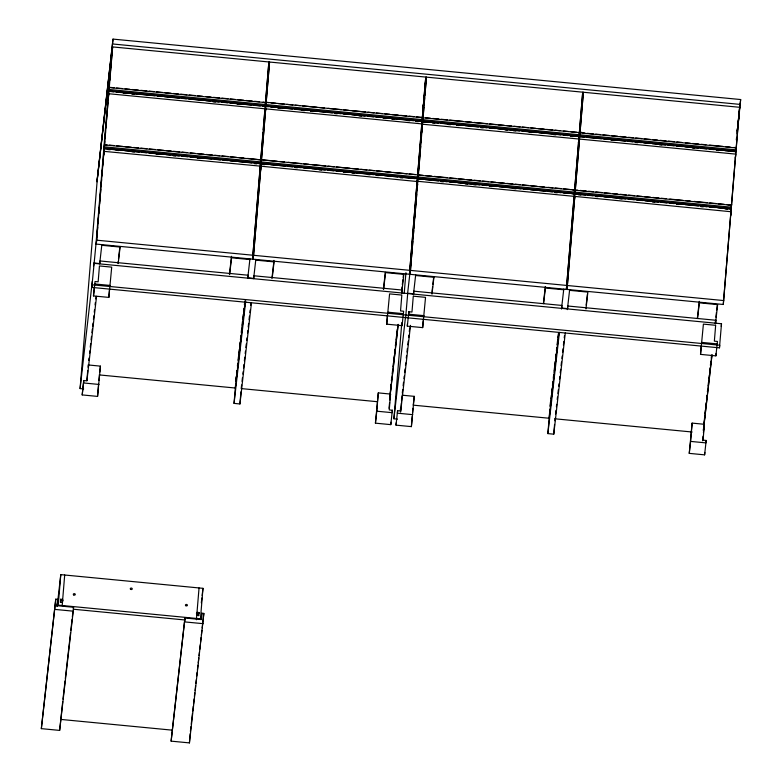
<?xml version="1.0" encoding="UTF-8"?>
<svg xmlns="http://www.w3.org/2000/svg" width="782" height="782" viewBox="0 0 782 782"><rect width="100%" height="100%" fill="white"/><g stroke="black" fill="none" stroke-linecap="round" stroke-linejoin="round"><path stroke-width="1.17" d="M104.045 151.366L260.318 166.136L252.557 259.155L262.987 132.285M247.493 158.404L260.817 159.87L104.544 144.914L104.602 144.103L104.104 149.176M260.846 159.596L265.039 108.796L108.776 93.742L108.356 97.828L108.385 97.281M263.114 102.11L265.518 102.598L109.265 87.564L112.628 46.92L268.891 61.964L265.567 102.246M260.318 166.175L260.074 168.677M417.217 181.522L260.973 166.204L253.212 259.213L269.546 62.032L425.799 77.076L421.987 121.992M417.744 174.865L261.462 159.89L265.685 108.854L421.948 123.898L421.527 127.945L421.557 127.437M265.518 102.618L265.567 101.797L265.284 104.514L109.03 89.471L109.314 86.753L109.265 87.555M422.202 119.626L265.939 104.583L269.546 62.032M417.715 175.07L422.055 121.337L265.802 106.293M417.823 181.874L417.881 181.307L574.144 196.35L566.373 289.369L582.717 92.178L426.454 77.135L424.831 95.355M418.135 177.035L574.399 192.079L574.672 189.391L574.643 190.094L418.37 175.129L418.419 174.318L417.92 179.401M422.446 117.632L422.485 116.909L422.427 117.681L266.222 102.305M422.583 124.23L578.856 139.01L574.672 189.811M579.374 132.627L423.082 117.789L423.13 116.968L422.642 122.051L426.268 122.403M574.144 196.399L573.724 200.407L573.753 199.889M583.362 92.247L579.99 132.891L736.253 147.945L736.39 146.576L739.625 107.29L583.362 92.247L567.028 289.428L574.799 196.419L731.033 211.736M726.713 204.552L731.541 205.275L575.278 190.241L575.327 189.42L575.053 192.147L731.307 207.191L723.291 304.481L409.788 274.296L407.637 293.221L413.522 293.788M578.856 139.049L578.445 143.057L578.465 142.539M579.345 132.832L579.394 132.011L579.11 134.739L422.857 119.685M735.481 157.074L735.764 154.113L579.511 139.069L575.327 189.87M731.053 211.502L730.759 214.424M731.541 205.285L731.59 204.473L731.307 207.191M736.253 147.945L736.302 147.124L731.131 209.068L717.808 207.777M103.674 154.631L103.635 155.168L104.055 151.112M259.927 169.674L259.898 170.222L259.986 169.479M264.648 112.325L264.609 112.872L264.707 112.139M260.582 169.733L260.553 170.28L260.68 169.156M265.303 112.393L265.274 112.901L265.362 112.197M416.845 184.787L416.806 185.324L417.226 181.258M417.5 184.845L417.471 185.354L417.598 184.269M422.212 127.495L422.172 128.043L422.309 126.919M574.408 199.957L574.369 200.495L574.79 196.429M579.12 142.607L579.091 143.155L579.511 139.088M730.662 215.001L730.632 215.539L730.72 214.806M735.383 157.651L735.344 158.199L735.442 157.465M41.338 728.638L55.766 599.159L57.731 599.354L57.203 605.698L73.557 607.272L73.234 611.172L59.647 730.408L41.338 728.638L55.766 599.159M60.771 574.633L58.259 605.141L200.466 618.826L202.968 588.328L60.771 574.633L57.194 606.04M60.419 602.482L60.722 599.227L62.687 599.413L62.374 602.668M62.189 605.512L64.691 575.014M83.615 388.908L80.087 388.576L97.3 179.195M87.985 367.217L88.171 364.95L100.428 366.132L97.564 396.406L82.198 394.92L83.762 380.521L86.87 380.814L87.711 370.619M82.198 394.92L83.762 380.521M91.807 287.405L92.1 284.795L719.753 345.233L719.45 347.843L91.807 287.405L95.971 244.072L111.924 50.077M97.701 227.073L96.294 244.111L104.172 148.531L260.435 163.575M97.994 223.417L98.493 217.337M98.796 213.681L99.294 207.592M99.597 203.946L100.096 197.856M100.301 195.422L100.8 189.342M101.103 185.686L101.601 179.606M101.895 175.95L102.403 169.87M102.696 166.214L103.204 160.134M103.498 156.478L103.996 150.398M104.338 146.273L104.739 141.434M105.032 137.808L105.531 131.757M105.834 128.121L106.332 122.08M106.528 119.656L107.124 112.403M107.427 108.766L107.916 102.725M108.121 100.301L108.718 93.038M109.05 88.962L109.441 84.192M109.734 80.624L110.223 74.661M110.516 71.094L111.015 65.131M111.21 62.746L112.628 46.92M97.242 178.873L113.019 39.1L740.662 99.539L737.778 126.156M108.815 91.836L109.03 89.471M93.478 295.928L95.042 281.52L98.151 281.823L99.451 265.958L111.709 267.141L108.845 297.404L93.478 295.928L94.358 287.502M59.647 730.408L62.707 701.562M99.754 263.886L99.998 260.963L248.08 275.215L247.835 278.148M97.564 396.406L98.6 383.825M98.884 380.384L99.48 374.51M108.845 297.404L109.5 289.399M201.209 619.256L201.893 613.235L203.848 613.42L189.43 742.9L171.121 741.141L184.923 617.995M171.121 741.141L184.972 617.848M199.048 587.947L196.39 619.755M198.696 615.796L198.999 612.541L197.044 612.345L196.898 613.655M189.43 742.9L190.173 733.79M201.893 613.235L201.365 619.579L185.021 618.005L184.806 619.96M251.472 302.722L239.937 403.962L234.053 403.395L235.656 383.923M235.861 381.489L236.262 376.611M236.555 372.965L236.76 370.531M236.281 378.781L236.936 370.815M239.937 403.962L240.944 391.792M263.182 129.861L268.891 61.964M253.72 278.715L253.964 275.782L402.046 290.044L401.811 292.976M375.428 423.16L378.293 392.887L390.55 394.069L389.25 409.934L392.359 410.227L392.153 412.671L376.787 411.195L375.428 423.16L390.795 424.636L392.359 410.227M376.787 411.195L378.293 392.887M386.709 324.159L389.573 293.895L401.831 295.068L400.531 310.933L403.639 311.236L402.075 325.644L386.709 324.159L387.461 315.009M389.006 408.302L389.602 402.447M390.247 393.61L391 384.5M390.795 424.636L390.99 422.202M397.442 419.132L393.913 418.79L401.811 322.624M404.216 293.406L405.917 272.713M402.075 325.644L402.271 323.201M401.997 395.174L414.255 396.347L411.391 426.62L396.024 425.144L396.22 422.7M401.342 403.101L400.697 411.029L397.588 410.736L397.383 413.17L412.749 414.656M407.696 293.543L405.633 317.629M95.971 244.072L409.465 274.257L411.567 248.705M411.762 246.271L417.168 180.554M417.314 178.843L421.781 124.406M424.861 86.949L422.026 121.503L415.965 120.917M425.056 84.564L425.799 77.076M409.465 274.257L417.344 178.677L261.09 163.633M417.265 179.332L417.764 174.699M409.788 274.296L425.74 80.292L425.193 85.101M411.322 259.722L410.12 274.326L417.999 178.746L574.252 193.789M411.518 257.288L412.016 251.198M412.319 247.552L412.818 241.462M413.121 237.816L413.717 230.514M413.922 228.08L414.421 221.99M414.724 218.344L415.222 212.254M415.525 208.608L416.024 202.518M416.22 200.084L416.718 194.004M417.021 190.349L417.52 184.269M418.36 174.073L417.959 178.912L422.808 179.371M418.663 170.437L419.152 164.396M419.357 161.972L419.954 154.709M420.149 152.295L420.648 146.244M420.951 142.617L421.449 136.567M421.742 132.94L422.241 126.889M423.072 116.792L422.681 121.562L429.944 122.266M423.365 113.224L423.854 107.261M424.049 104.886L424.636 97.73M426.454 77.135L423.091 117.769M400.355 410.54L400.54 408.272M407.305 326.143L408.869 311.735L411.967 312.038L413.277 296.173L425.535 297.356L422.671 327.619L407.305 326.143L407.5 323.699M401.528 400.834L401.899 396.308M408.869 311.735L408.663 314.178L424.03 315.654M413.58 294.11L413.815 291.178L561.906 305.439L561.662 308.362M411.391 426.62L412.231 416.327M412.515 412.896L412.896 408.321M422.671 327.619L423.228 320.757M565.298 332.946L553.764 434.176L547.879 433.609L549.883 409.269M550.176 405.614L550.479 401.968M550.293 406.728L550.665 402.173M553.764 434.176L554.565 424.44M554.868 420.794L555.064 418.35M582.717 92.178L579.384 132.461M567.546 308.929L567.791 306.006L715.872 320.258L715.628 323.191M689.255 453.374L692.119 423.111L704.377 424.284L703.077 440.149L706.175 440.452L705.98 442.886L690.614 441.41L689.255 453.374L704.611 454.85L706.175 440.452M690.614 441.41L692.119 423.111M700.525 354.383L703.399 324.11L715.657 325.292L714.357 341.148L717.456 341.451L715.892 355.859L700.525 354.383L701.19 346.367M702.637 440.784L703.018 436.248M704.162 422.691L704.729 415.858M704.611 454.85L704.817 452.416M715.892 355.859L716.097 353.415M719.45 347.843L721.512 323.758L93.869 263.319L93.576 265.929M723.291 304.481L731.17 208.902L574.907 193.848M739.567 110.506L737.817 126.674M260.768 168.316L260.973 166.214M264.785 111.327L265.03 108.806M265.44 111.396L265.685 108.874M422.515 124.729L422.593 123.976M104.593 144.543L108.894 91.181L265.147 106.225M261.413 159.939L261.227 161.923L417.48 176.976M418.419 174.767L422.71 121.396L578.973 136.439M731.581 204.923L735.882 151.552L579.628 136.508M260.797 159.557L260.572 161.864L104.319 146.82M113.019 39.1L97.007 181.805L111.679 53M80.087 388.576L92.305 281.305M56.91 606.578L57.731 599.354M60.722 599.227L60.576 600.527L63 600.762M101.856 244.639L99.695 263.573L93.811 263.006M88.747 360.482L89.021 358.068M89.578 353.239L89.852 350.825M90.262 347.198L90.673 343.581M91.083 339.955L91.504 336.338M91.914 332.712L92.325 329.085M92.599 326.671L93.009 323.054M93.429 319.427L93.84 315.811M94.251 312.184L94.524 309.77M95.072 304.941L95.355 302.526M95.766 298.9L96.039 296.486M86.929 380.697L96.548 296.339M99.754 372.115L100.428 366.132M62.98 699.147L65.053 681.014M65.326 678.59L70.556 632.648M70.839 630.233L72.071 619.354M72.355 616.939L72.902 612.101M73.557 607.272L73.332 609.227L184.865 619.97M117.965 263.7L118.238 261.286M118.512 258.862L119.89 246.77M118.297 262.713L120.086 247.053L101.777 245.294M229.439 274.433L231.501 256.3M229.634 274.648L231.56 257.786L249.869 259.556M198.999 612.541L198.853 613.841L196.429 613.606M201.316 602.824L201.873 597.986M202.147 595.571L202.968 588.328M190.407 731.444L190.955 726.625M191.228 724.22L192.46 713.38M192.734 710.975L193.291 706.156M193.565 703.751L194.112 698.932M194.386 696.518L194.796 692.911M195.07 690.496L195.617 685.677M195.891 683.273L196.302 679.656M196.722 676.049L197.132 672.432M197.406 670.027L197.954 665.208M198.227 662.794L198.775 657.985M199.048 655.57L199.459 651.963M199.733 649.549L200.29 644.73M200.563 642.325L201.111 637.506M201.385 635.101L201.932 630.282M202.206 627.868L203.848 613.42M265.069 106.88L265.186 105.736L108.933 90.692M265.724 106.939L265.841 105.805L422.094 120.848M237.396 366.123L237.669 363.718M238.08 360.101L238.49 356.494M238.901 352.877L239.321 349.271M239.732 345.654L240.142 342.037M240.416 339.632L240.827 336.016M241.237 332.409L241.648 328.792M242.058 325.175L242.469 321.568M242.752 319.154L243.3 314.335M243.573 311.93L243.984 308.313M244.395 304.706L244.805 301.09M260.357 164.23L260.474 163.086L104.211 148.042M235.969 381.469L237.239 370.355M237.484 368.195L238.06 363.131M238.315 360.942L241.218 335.429M241.472 333.171L242.733 322.184M242.987 319.897L244.238 308.929M244.502 306.612L245.059 301.705M249.937 258.901L247.786 277.825L253.661 278.392L255.822 259.468M245.225 301.09L235.323 388.019L99.373 374.93M261.012 164.288L261.129 163.145L417.383 178.188M234.053 403.395L245.724 300.953M241.618 384.969L241.208 388.586L377.149 401.684M242.029 381.342L242.44 377.726M242.85 374.099L243.134 371.685M243.544 368.068L243.955 364.441M244.365 360.815L244.786 357.198M245.196 353.572L245.47 351.157M245.88 347.54L246.291 343.914M246.711 340.297L246.985 337.873M247.532 333.044L247.806 330.63M248.217 327.013L248.637 323.386M249.047 319.77L249.458 316.143M249.869 312.526L250.142 310.102M250.699 305.273L250.973 302.859M271.931 278.529L274.003 260.386M272.273 277.542L274.052 261.882L255.753 260.123M383.405 289.262L385.331 272.332M383.61 289.477L385.526 272.615L403.835 274.374L401.635 293.67M391.362 380.951L391.782 377.335M392.193 373.728L392.603 370.111M393.014 366.504L393.424 362.887M393.698 360.482L394.245 355.663M394.519 353.249L394.93 349.642M395.35 346.025L395.76 342.408M396.034 340.004L396.445 336.387M396.855 332.78L397.266 329.163M401.518 291.833L402.065 287.014M402.339 284.599L402.896 279.79M403.17 277.375L403.58 273.768M423.688 98.346L423.961 95.942M424.646 89.92L424.919 87.516M389.807 397.5L398.067 324.96M422.622 108.502L423.033 104.886M423.707 98.991L424.127 95.257M424.812 89.285L425.506 83.215M389.837 398.018L398.233 324.364M389.876 400.052L390.55 394.069M393.913 418.79L405.447 317.551M396.024 425.144L397.588 410.736M402.3 393.111L402.71 389.495M403.121 385.868L403.532 382.251M403.942 378.625L404.226 376.21M404.636 372.584L405.047 368.967M405.457 365.341L405.731 362.926M406.288 358.097L406.562 355.683M406.972 352.066L407.383 348.44M407.793 344.813L408.214 341.196M408.624 337.57L408.898 335.155M409.309 331.539L409.729 327.912M413.404 294.804L415.672 274.863M400.619 412.124L410.501 325.351M413.297 404.724L414.255 396.347M432.065 291.5L432.612 286.662M432.886 284.247L433.717 276.994M431.987 294.14L433.912 277.278L415.604 275.508M543.402 303.445L545.328 286.515M543.598 303.66L545.377 288.011L563.685 289.77M578.895 137.094L579.012 135.951L422.749 120.907M579.55 137.163L579.667 136.019L735.921 151.063M550.948 398.752L551.359 395.135M551.769 391.528L552.18 387.911M552.454 385.506L552.864 381.89M553.275 378.283L553.685 374.666M554.096 371.049L554.516 367.442M554.79 365.028L555.2 361.421M555.611 357.804L556.022 354.187M556.432 350.58L556.706 348.166M557.116 344.559L557.527 340.942M557.947 337.335L558.358 333.719M574.183 194.444L574.291 193.301L418.038 178.257M549.521 414.108L550.069 409.269M550.342 406.855L552.434 388.527M552.688 386.337L553.236 381.508M553.392 380.101L553.939 375.282M554.194 373.053L557.097 347.579M557.361 345.282L558.749 333.132M561.486 309.056L563.763 289.115M558.905 332.516L549.14 418.243L413.199 405.154M574.838 194.503L574.946 193.369L731.209 208.413M547.879 433.609L559.413 332.379M567.37 309.623L569.648 289.682M555.572 413.981L555.992 410.355M556.403 406.728L556.676 404.314M557.224 399.485L557.507 397.07M557.918 393.454L558.328 389.827M558.739 386.21L559.013 383.796M559.57 378.957L559.844 376.543M560.254 372.926L560.665 369.3M561.075 365.683L561.496 362.056M561.906 358.439L562.18 356.025M562.59 352.399L563.001 348.772M563.421 345.155L563.832 341.529M564.242 337.912L564.516 335.498M586.168 305.117L587.409 294.237M585.953 308.958L587.878 292.097L569.57 290.337M697.368 318.264L699.294 301.344M697.564 318.489L699.352 302.829L717.651 304.599L715.462 323.885M739.625 107.29L735.842 151.718L733.428 151.483M704.914 413.58L705.325 409.964M705.735 406.357L706.146 402.74M706.557 399.123L706.977 395.516M707.387 391.899L707.661 389.495M708.072 385.878L708.482 382.261M708.893 378.654L709.303 375.037M709.714 371.421L710.124 367.814M710.398 365.399L710.818 361.792M711.229 358.176L711.503 355.771M715.207 323.249L715.618 319.642M715.892 317.228L716.439 312.409M716.713 310.004L717.26 305.185M737.094 130.848L737.367 128.444M737.778 124.827L739.146 112.784M739.42 110.37L740.662 99.539M737.094 132.178L737.514 128.502M703.35 430.139L711.894 355.175M736.302 139.919L736.585 137.515M736.996 133.898L737.543 129.089M703.389 430.647L712.05 354.578M703.419 432.661L704.377 424.284M721.219 326.368L721.512 323.758M104.553 144.895L106.987 144.875M575.288 190.221L577.722 190.202M112.618 43.978L740.261 104.417M109.275 87.301L114.123 87.76M116.547 87.995L122.598 88.581M125.022 88.816L129.871 89.275M132.295 89.51L138.346 90.096M140.77 90.331L146.83 90.907M149.254 91.142L154.093 91.611M156.517 91.846L162.578 92.432M165.002 92.657L171.053 93.244M173.477 93.478L178.325 93.948M180.75 94.182L186.8 94.759M189.224 94.993L195.285 95.58M197.699 95.815L202.548 96.274M206.184 96.626L211.023 97.095M213.447 97.33L219.507 97.906M221.932 98.141L227.982 98.728M230.407 98.962L235.255 99.422M237.679 99.656L243.73 100.243M246.154 100.477L252.215 101.064M254.639 101.289L259.477 101.758M266.193 102.403L268.607 102.638M271.031 102.872L275.88 103.341M278.304 103.576L284.355 104.153M286.779 104.387L292.839 104.974M295.264 105.208L300.102 105.668M302.526 105.902L317.062 107.3M319.486 107.535L324.335 108.004M327.961 108.356L341.294 109.636M343.709 109.871L348.557 110.34M352.193 110.682L365.517 111.973M367.941 112.197L373.992 112.784M376.416 113.019L382.476 113.605M384.9 113.84L389.739 114.299M392.163 114.534L398.224 115.12M400.648 115.355L406.699 115.931M409.123 116.166L413.971 116.635M416.386 116.87L422.446 117.447M425.525 117.75L430.364 118.209M432.788 118.444L438.849 119.03M441.273 119.265L447.324 119.841M449.748 120.076L463.071 121.366M465.495 121.591L471.556 122.178M473.98 122.412L487.303 123.693M489.718 123.927L495.778 124.514M498.202 124.749L504.253 125.325M506.677 125.56L511.526 126.029M513.95 126.264L520.001 126.84M522.425 127.075L528.485 127.662M530.91 127.896L535.748 128.356M538.172 128.59L544.233 129.177M546.657 129.411L552.708 129.998M555.132 130.223L559.98 130.692M563.607 131.044L568.455 131.513M570.88 131.747L576.94 132.324M584.858 133.087C581.075 132.705 579.413 130.633 579.765 134.797L736.018 149.841M587.282 133.321L593.333 133.908M595.757 134.142L600.605 134.602M603.03 134.836L609.08 135.423M611.504 135.657L617.565 136.234M619.989 136.469L626.04 137.055M628.464 137.29L633.312 137.749M635.727 137.984L641.787 138.57M644.212 138.805L650.272 139.392M652.687 139.616L657.535 140.086M659.959 140.32L666.01 140.907M668.434 141.131L674.495 141.718M676.919 141.953L681.757 142.422M685.394 142.774L690.242 143.233M692.666 143.468L698.717 144.054M701.141 144.289L705.99 144.748M709.616 145.1L722.949 146.381M725.364 146.615L730.212 147.084M733.848 147.436L736.273 147.671M108.854 91.347L113.703 91.807M116.127 92.041L137.925 94.143M140.349 94.378L154.885 95.775M157.309 96.01L162.157 96.479M164.572 96.714L179.107 98.112M181.532 98.346L186.38 98.806M188.804 99.04L203.34 100.438M205.764 100.673L210.602 101.142M213.027 101.377L219.087 101.963M221.501 102.188L227.562 102.774M229.986 103.009L243.31 104.289M245.734 104.524L251.784 105.111M254.209 105.345L260.269 105.922M262.693 106.156L265.118 106.391M265.763 106.45L268.187 106.684M270.611 106.919L275.46 107.388M277.884 107.623L283.934 108.199M286.359 108.434L292.419 109.021M294.834 109.255L308.167 110.536M310.581 110.77L316.642 111.357M319.066 111.582L325.117 112.168M327.541 112.403L332.389 112.872M334.813 113.097L340.864 113.683M343.288 113.918L349.349 114.504M351.773 114.739L356.612 115.198M359.036 115.433L365.096 116.019M367.52 116.254L373.571 116.831M375.995 117.065L380.844 117.535M383.258 117.769L389.319 118.346M391.743 118.581L397.794 119.167M400.218 119.402L413.541 120.682M432.368 122.491L438.428 123.077M440.843 123.312L454.176 124.592M456.59 124.827L462.651 125.413M465.075 125.648L471.126 126.225M473.55 126.459L478.398 126.928M480.822 127.163L486.873 127.74M489.297 127.974L495.358 128.561M497.782 128.795L502.621 129.265M505.045 129.489L519.58 130.897M522.005 131.122L536.54 132.529M538.964 132.754L543.813 133.223M546.227 133.458L560.762 134.856M563.187 135.09L568.035 135.56M570.459 135.794L578.934 136.606M579.589 136.674L584.437 137.133M586.862 137.368L601.397 138.766M603.812 139L608.66 139.47M611.084 139.704L617.135 140.291M619.559 140.516L625.62 141.102M628.044 141.337L632.882 141.806M635.307 142.041L641.367 142.617M643.791 142.852L649.842 143.438M652.266 143.673L665.59 144.953M668.014 145.188L674.074 145.765M676.489 145.999L682.549 146.586M684.973 146.82L689.822 147.28M692.236 147.515L698.297 148.101M700.721 148.336L706.772 148.912M709.196 149.147L714.044 149.616M716.468 149.851L722.519 150.437M724.943 150.662L731.004 151.249M123.351 93.234L125.775 93.469M131.826 94.045L134.25 94.28M212.987 101.865L215.412 102.1M237.21 104.192L239.634 104.426M277.835 108.111L280.259 108.336M302.067 110.438L304.491 110.673M310.542 111.259L312.966 111.494M334.774 113.586L337.189 113.82M358.997 115.922L361.421 116.156M383.219 118.258L385.643 118.493M391.704 119.069L394.128 119.304M407.451 120.584L409.876 120.819M415.926 121.406L418.35 121.64M432.329 122.979L434.753 123.214M448.076 124.504L450.5 124.729M456.551 125.316L458.975 125.55M480.783 127.652L483.208 127.886M505.006 129.978L507.43 130.213M513.481 130.799L515.905 131.034M529.228 132.314L531.652 132.549M553.461 134.651L555.885 134.875M570.42 136.283L572.835 136.508M611.045 140.193L613.469 140.428M635.267 142.52L637.692 142.754M659.5 144.856L661.914 145.09M692.197 148.003L694.621 148.238M716.429 150.34L718.844 150.574M109.412 145.11L114.25 145.579M116.674 145.814L122.735 146.39M125.159 146.625L131.21 147.212M133.634 147.446L138.482 147.906M140.907 148.14L146.957 148.727M149.382 148.961L155.442 149.538M157.856 149.773L163.917 150.359M166.341 150.594L171.19 151.053M173.604 151.288L179.665 151.874M182.089 152.109L186.927 152.578M190.564 152.92L195.412 153.389M197.836 153.624L203.887 154.21M206.311 154.445L212.372 155.022M214.796 155.256L219.634 155.726M222.059 155.96L228.119 156.537M230.534 156.771L236.594 157.358M239.018 157.593L243.867 158.052M262.684 159.87L277.219 161.268M279.643 161.503L284.492 161.972M288.128 162.314L301.451 163.604M303.866 163.829L308.714 164.298M312.35 164.65L325.674 165.931M328.098 166.165L334.149 166.752M336.573 166.986L349.896 168.267M352.32 168.501L358.381 169.078M360.805 169.313L366.856 169.899M369.28 170.134L374.128 170.603M376.553 170.828L382.603 171.414M385.027 171.649L391.088 172.236M393.502 172.46L406.826 173.751M409.25 173.985L415.31 174.562M418.39 174.865L423.228 175.324M425.652 175.559L431.713 176.145M434.137 176.38L447.46 177.661M449.875 177.895L455.935 178.472M458.36 178.707L464.42 179.293M466.834 179.528L471.683 179.997M474.107 180.222L480.158 180.808M482.582 181.043L488.642 181.629M491.067 181.854L495.905 182.323M498.33 182.558L504.39 183.144M506.814 183.379L512.865 183.956M515.289 184.19L520.138 184.66M522.562 184.894L528.612 185.471M531.037 185.705L537.097 186.292M539.512 186.527L544.36 186.986M547.996 187.338L552.845 187.807M555.259 188.042L561.32 188.618M563.744 188.853L569.795 189.44M572.219 189.674L574.643 189.909M580.146 190.437L586.197 191.023M588.621 191.248L593.47 191.717M595.894 191.952L601.944 192.538M604.369 192.773L610.429 193.35M612.844 193.584L617.692 194.053M620.116 194.288L626.167 194.865M628.591 195.099L634.652 195.686M637.076 195.92L641.914 196.38M644.339 196.614L650.399 197.201M652.823 197.435L658.874 198.012M661.298 198.247L666.147 198.716M669.783 199.068L683.106 200.348M685.521 200.583L690.369 201.052M694.005 201.394L707.329 202.685M709.753 202.919L715.804 203.496M718.228 203.731L724.288 204.317M104.143 148.688L122.315 150.437M124.729 150.672L139.264 152.07M141.689 152.304L146.537 152.773M148.961 153.008L163.497 154.406M165.921 154.641L170.759 155.11M173.184 155.344L179.244 155.921M181.668 156.156L187.719 156.742M190.143 156.977L203.467 158.257M205.891 158.492L211.942 159.069M214.366 159.303L220.426 159.89M222.85 160.124L227.689 160.584M230.113 160.818L236.174 161.405M238.598 161.639L244.649 162.226M247.073 162.451L251.921 162.92M254.345 163.155L260.396 163.741M262.263 163.917L268.324 164.503M270.738 164.738L276.799 165.315M279.223 165.549L285.274 166.136M287.698 166.37L292.546 166.83M294.97 167.065L301.021 167.651M303.445 167.886L309.506 168.462M311.93 168.697L316.769 169.166M319.193 169.401L325.253 169.977M327.678 170.212L333.728 170.799M336.152 171.033L341.001 171.502M343.425 171.727L349.476 172.314M351.9 172.548L357.961 173.135M360.375 173.36L373.698 174.65M376.122 174.885L382.183 175.461M384.607 175.696L390.658 176.282M393.082 176.517L397.93 176.976M400.355 177.211L414.89 178.609M425.232 179.606L431.283 180.192M433.707 180.427L438.555 180.896M440.98 181.121L447.03 181.707M449.455 181.942L455.515 182.529M457.939 182.753L462.778 183.223M465.202 183.457L479.737 184.855M482.162 185.09L487.01 185.559M489.434 185.793L496.697 186.487M499.121 186.722L503.97 187.191M506.384 187.426L520.92 188.824M523.344 189.058L528.192 189.518M530.616 189.752L536.667 190.339M539.091 190.573L545.152 191.16M547.576 191.385L552.415 191.854M554.839 192.089L560.899 192.675M563.323 192.91L569.374 193.486M571.798 193.721L574.223 193.956M574.878 194.014L585.777 195.07M588.201 195.305L593.039 195.764M595.464 195.999L601.524 196.585M603.948 196.82L609.999 197.396M612.423 197.631L625.747 198.911M628.171 199.146L634.231 199.733M636.656 199.967L642.706 200.554M645.13 200.779L649.979 201.248M652.393 201.482L658.454 202.069M660.878 202.294L666.929 202.88M669.353 203.115L674.201 203.584M676.626 203.819L682.676 204.395M685.1 204.63L691.161 205.216M693.585 205.451L698.424 205.91M700.848 206.145L706.908 206.731M709.333 206.966L715.383 207.543M107.73 149.528L110.154 149.763M116.215 150.349L118.639 150.584M131.963 151.864L134.387 152.099M156.185 154.191L158.609 154.425M173.145 155.823L175.569 156.058M197.367 158.16L199.791 158.394M254.306 163.643L256.721 163.878M262.224 164.406L264.648 164.64M294.931 167.553L297.356 167.788M319.154 169.89L321.578 170.124M343.376 172.216L345.8 172.451M351.861 173.037L354.285 173.272M367.608 174.552L370.033 174.787M376.083 175.373L378.508 175.598M400.316 177.7L402.73 177.934M440.94 181.61L443.365 181.844M465.163 183.946L467.587 184.181M473.648 184.757L476.062 184.992M489.385 186.282L491.81 186.507M513.618 188.609L516.042 188.843M554.8 192.577L557.224 192.812M578.465 194.855L580.889 195.089M595.425 196.487L597.849 196.722M619.657 198.824L622.071 199.058M652.354 201.971L654.778 202.206M676.586 204.307L679.011 204.532M700.809 206.634L703.233 206.868M725.031 208.97L727.456 209.205M96.743 240.191L252.997 255.235M253.651 255.303L409.915 270.347M410.57 270.406L566.823 285.45M567.478 285.518L723.731 300.562M561.603 308.049L567.488 308.616M94.847 283.964L110.203 285.44M388.067 312.194L403.434 313.67M701.894 342.408L717.26 343.894M555.024 418.81L692.187 432.016M83.566 382.955L98.923 384.441M60.488 602.15L62.443 602.345M196.8 615.278L198.765 615.463M54.926 609.413L73.234 611.172M184.708 621.905L203.007 623.665M60.615 719.401L172.206 730.153M73.684 594.926A0.987 0.733 6.5 0 0 75.277 594.545A0.987 0.733 6.5 0 0 73.948 593.675A0.987 0.733 6.5 0 0 73.684 594.926M185.715 605.649A0.987 0.733 6.5 0 0 187.367 605.434A0.987 0.733 6.5 0 0 186.194 604.447A0.987 0.733 6.5 0 0 185.715 605.649M130.653 589.345A0.987 0.733 6.5 0 0 132.236 588.963A0.987 0.733 6.5 0 0 130.917 588.093A0.987 0.733 6.5 0 0 130.653 589.345"/></g></svg>
